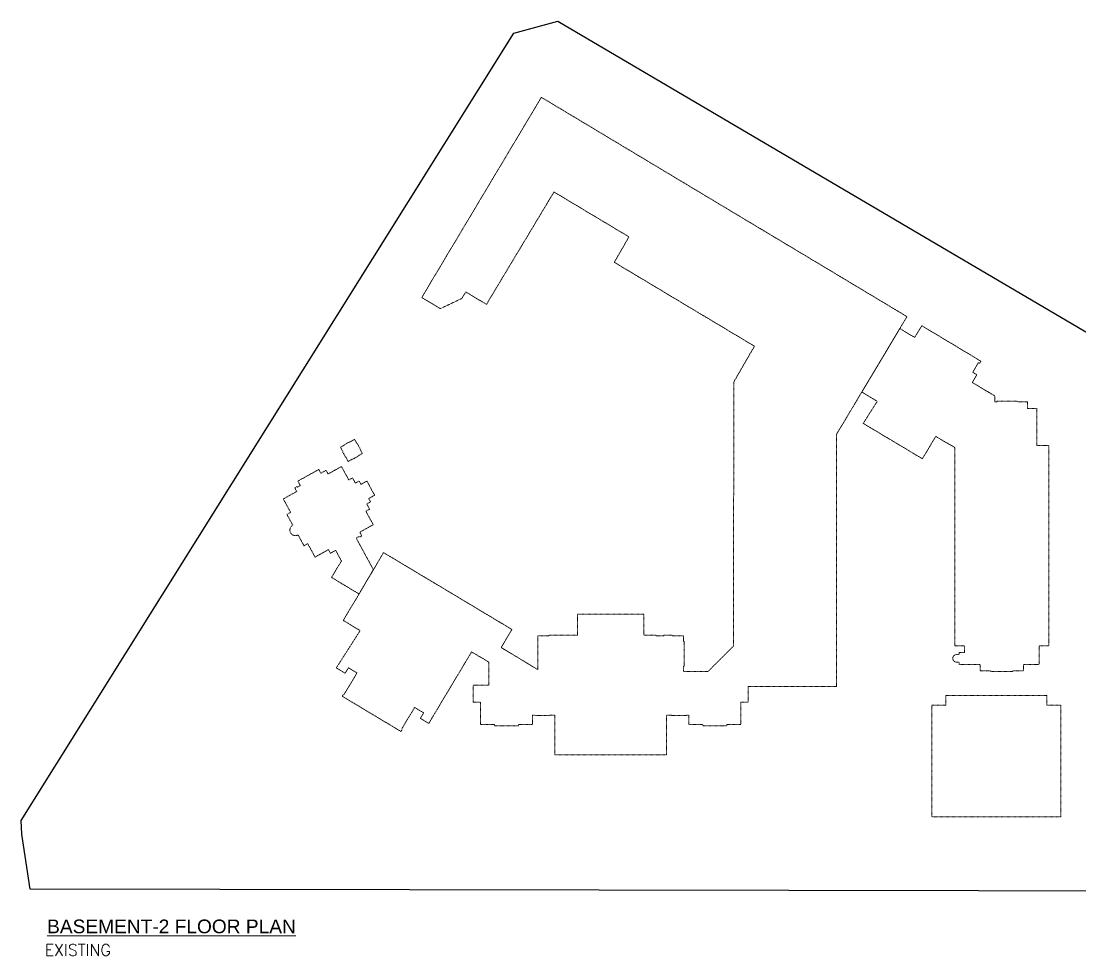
# Model space of a CAD drawing. Header units: inches. Extents: x -110725 to 51121, y 8404 to 44825.
# Drawn here: x -82427 to -75004, y 19839 to 26391 of the extents above; entities that cross this region are included whole.
import ezdxf

# ---------------------------------------------------------------- set-up
doc = ezdxf.new("R2010")
doc.units = ezdxf.units.IN
doc.header["$LTSCALE"] = 0.1
doc.header["$MEASUREMENT"] = 0
doc.linetypes.add('DASHED', pattern=[0.75, 0.5, -0.25])
doc.layers.add('building', color=6, linetype='Continuous')
doc.layers.add('HATCH', color=5, linetype='Continuous', lineweight=5)
doc.layers.add('TEXT', color=3, linetype='Continuous', lineweight=0)
doc.styles.add('ROMAND', font='romand.shx')
doc.styles.add('STYLE10', font='arial.ttf')

msp = doc.modelspace()

# ---------------------------------------------------------------- linework, layer by layer
at = {"layer": 'building', "linetype": 'Continuous', "elevation": 1.07221}
msp.add_lwpolyline([(-82363.96556, 20306.54046), (-82422.17266, 20691.55207), (-82426.53036, 20787.09078), (-78972.28216, 26306.46684), (-78664.00258, 26390.86365), (-72606.82031, 22826.982), (-69004.89578, 20595.17907), (-69065.49794, 20283.36427), (-82363.96556, 20306.54046)], dxfattribs=at)
at = {"layer": 'HATCH', "linetype": 'DASHED', "elevation": 27.16259}
msp.add_lwpolyline([(-80057.78296, 22375.85422), (-80168.88588, 22190.30912), (-80050.03794, 22119.13066), (-80217.35489, 21857.27501), (-80155.57508, 21820.27486), (-80132.45385, 21858.87796), (-80071.92605, 21822.63024), (-80162.2087, 21671.88371), (-80166.06928, 21674.19583), (-80175.31776, 21658.75349), (-79763.63387, 21412.19449), (-79754.38539, 21427.63683), (-79757.94782, 21429.77038), (-79757.47527, 21431.23581), (-79667.96328, 21580.69556), (-79604.8512, 21542.8975), (-79627.97238, 21504.29165), (-79568.77675, 21468.83918), (-79268.89001, 21969.59631), (-79173.14457, 21913.74776), (-79147.42955, 21898.29662), (-79147.42955, 21737.45053), (-79256.74205, 21737.45053), (-79256.74205, 21617.45053), (-79205.74205, 21617.45053), (-79205.74205, 21460.89746), (-79108.24205, 21460.89746), (-79108.24205, 21451.89746), (-78940.24205, 21451.89746), (-78940.24205, 21460.89746), (-78842.74205, 21460.89746), (-78842.74205, 21527.45053), (-78826.24205, 21527.45053), (-78826.24205, 21522.95053), (-78721.24205, 21522.95053), (-78721.24205, 21527.45053), (-78684.74205, 21527.45053), (-78684.74205, 21248.45053), (-77902.74205, 21248.45053), (-77902.74205, 21527.45053), (-77866.24205, 21527.45053), (-77866.24205, 21522.95053), (-77761.24205, 21522.95053), (-77761.24205, 21527.45053), (-77744.74205, 21527.45053), (-77744.74205, 21460.89746), (-77647.24205, 21460.89746), (-77647.24205, 21451.89746), (-77479.24205, 21451.89746), (-77479.24205, 21460.89746), (-77381.74205, 21460.89746), (-77381.74205, 21617.45053), (-77330.74205, 21617.45053), (-77330.74205, 21728.45053), (-76710.61486, 21728.45053), (-76710.61486, 23494.36418), (-76216.14874, 24319.92255), (-78779.59691, 25857.0419), (-79618.22009, 24454.00058), (-79487.85994, 24375.9217), (-79336.75885, 24447.24725), (-79309.36488, 24492.83848), (-79164.39206, 24406.00529), (-78690.89937, 25193.62044), (-78165.491, 24878.92841), (-78267.99612, 24700.8616), (-77285.72073, 24112.52871), (-77429.5376, 23863.43058), (-77433.61486, 22010.34223), (-77610.50656, 21833.45053), (-77783.74205, 21833.45053), (-77783.74205, 21866.45053), (-77779.24205, 21866.45053), (-77779.24205, 22041.95053), (-77783.74205, 22041.95053), (-77783.74205, 22082.45053), (-77863.24205, 22082.45053), (-77863.24205, 22086.95053), (-77920.24205, 22086.95053), (-77920.24205, 22082.45053), (-77977.24205, 22082.45053), (-77977.24205, 22086.95053), (-78061.99205, 22086.95053), (-78061.99205, 22234.17364), (-78525.49205, 22234.17364), (-78525.49205, 22086.95053), (-78724.24205, 22086.95053), (-78724.24205, 22082.45053), (-78803.74205, 22082.45053), (-78803.74205, 21844.76308), (-79061.44874, 22000.86433), (-78985.91442, 22126.97305), (-79885.83532, 22665.99133), (-80057.78296, 22375.85422)], dxfattribs=at)
at = {"layer": 'HATCH', "linetype": 'DASHED'}
for points in [[(-75851.21506, 21882.4645), (-75704.21506, 21882.4645), (-75704.21506, 21837.41693), (-75629.21506, 21837.41693), (-75629.21506, 21832.91693), (-75473.21506, 21832.91693), (-75473.21506, 21837.41693), (-75398.21506, 21837.41693), (-75398.21506, 21882.4645), (-75290.21506, 21882.4645), (-75290.21506, 22011.4645), (-75221.21506, 22011.4645), (-75221.21506, 23415.4645), (-75305.21506, 23415.4645), (-75305.21506, 23676.46752), (-75371.21506, 23676.46752), (-75371.21506, 23722.9645), (-75443.21506, 23722.9645), (-75443.2154, 23727.48036), (-75587.21506, 23727.48036), (-75587.21506, 23722.9645), (-75600.71808, 23722.9645), (-75600.7211, 23764.06481), (-75758.23805, 23858.42172), (-75725.7989, 23912.57821), (-75755.40925, 23930.31324), (-75715.32847, 23997.23353), (-75707.60748, 23992.60917), (-75698.35867, 24008.05131), (-76112.69793, 24256.21282), (-76162.02592, 24173.85502), (-76266.24733, 24236.27817), (-76532.92764, 23791.02994), (-76424.82113, 23726.29677), (-76522.73388, 23571.62046), (-76108.40005, 23323.44989), (-76014.32851, 23480.42359), (-75971.03181, 23454.49043), (-75881.21506, 23403.4645), (-75881.21506, 22011.4645), (-75812.21506, 22011.4645), (-75812.21506, 21966.4645), (-75851.21506, 21966.4645), (-75851.21506, 21950.4645), (-75869.21506, 21950.4645, 1), (-75869.21506, 21898.4645), (-75851.21506, 21898.4645)], [(-79948.41097, 23068.03715), (-80002.55848, 23167.36452), (-80044.38614, 23144.07298), (-80057.21055, 23167.59789), (-80083.35284, 23153.04068), (-80103.30184, 23189.63483), (-80129.44413, 23175.07762), (-80180.74156, 23269.17685), (-80274.8538, 23216.77091), (-80289.10309, 23242.90958), (-80304.78846, 23234.17526), (-80325.41854, 23222.00897), (-80339.95158, 23248.66817), (-80486.3484, 23167.14781), (-80469.24924, 23135.78138), (-80490.16308, 23124.13561), (-80493.01294, 23129.36337), (-80508.69832, 23120.62905), (-80494.44903, 23094.49037), (-80588.56127, 23042.08443), (-80537.26384, 22947.9852), (-80563.40613, 22933.42799), (-80522.08319, 22857.62583, 1.0050979424), (-80485.03504, 22789.66527), (-80443.71211, 22713.86312), (-80417.56982, 22728.42032), (-80366.27239, 22634.32109), (-80272.16015, 22686.72704), (-80257.91086, 22660.58836), (-80222.02157, 22682.27071), (-80181.18726, 22607.35469), (-80250.67276, 22491.76064), (-80057.78296, 22375.85422), (-79957.30222, 22546.74202), (-80077.76471, 22767.71656), (-80056.85087, 22779.36233), (-80054.00101, 22774.13457), (-80038.31563, 22782.8689), (-80052.56492, 22809.00757), (-79958.45268, 22861.41352), (-80009.75011, 22955.51275), (-79983.60783, 22970.06995), (-80003.55683, 23006.6641), (-79977.41454, 23021.2213), (-79990.23863, 23044.74562)]]:
    msp.add_lwpolyline(points, format="xyb", close=True, dxfattribs=at)
at = {"layer": 'HATCH', "linetype": 'DASHED', "elevation": 138.24057}
msp.add_lwpolyline([(-80187.7054, 23404.19432), (-80156.33453, 23421.66304), (-80157.28449, 23423.40562), (-80120.68514, 23443.78579), (-80119.73518, 23442.04321), (-80088.36431, 23459.51193), (-80071.26509, 23428.14539), (-80069.52227, 23429.11588), (-80049.57319, 23392.52158), (-80051.31601, 23391.5511), (-80034.2168, 23360.18456), (-80065.58767, 23342.71585), (-80064.63771, 23340.97326), (-80068.55907, 23338.78967), (-80101.23706, 23320.59309), (-80102.18702, 23322.33568), (-80133.55789, 23304.86696), (-80150.65711, 23336.23349), (-80152.39993, 23335.26301), (-80172.34902, 23371.8573), (-80170.60619, 23372.82779)], close=True, dxfattribs=at)
at = {"layer": 'HATCH', "linetype": 'DASHED'}
msp.add_lwpolyline([(-76041.61486, 21597.56505), (-75944.11486, 21597.56505), (-75944.11486, 21665.06505), (-75236.11486, 21665.06505), (-75236.11486, 21597.56505), (-75138.61486, 21597.56505), (-75138.61486, 20814.56505), (-76041.61486, 20814.56505)], close=True, dxfattribs=at)

# ---------------------------------------------------------------- texts
at = {"layer": 'TEXT'}
for s, height, style, p in [('%%UBASEMENT-2 FLOOR PLAN', 96, 'STYLE10', (-82244.58887, 19997.70998, 32.88103)), ('EXISTING', 80.64, 'ROMAND', (-82261.04271, 19839.46969, 32.88103))]:
    msp.add_text(s, height=height, dxfattribs=dict(at, style=style)).set_placement(p)

doc.saveas('drawing.dxf')
